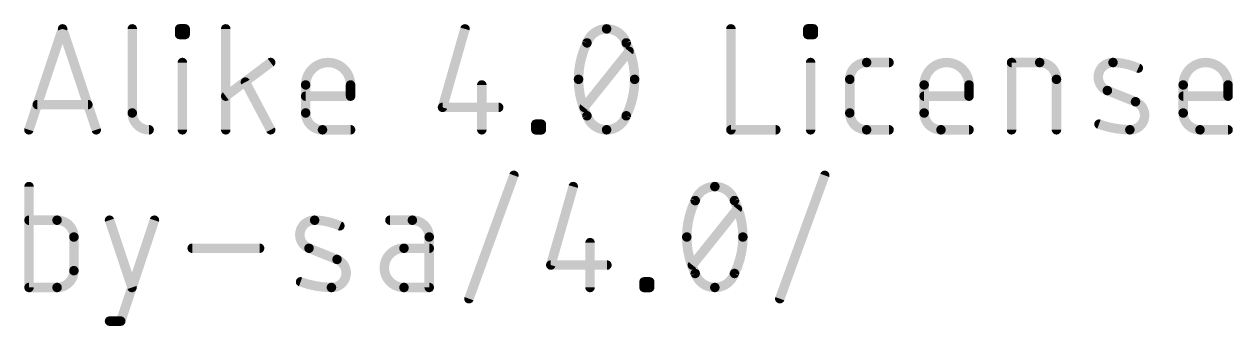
# Model space of a CAD drawing. Extents: x -33 to 53.6, y -18.3 to 32.5.
# Drawn here: x 34.15 to 53.6, y -15.78 to -10.92 of the extents above; entities that cross this region are included whole.
import ezdxf

# ---------------------------------------------------------------- set-up
doc = ezdxf.new("R2010")
doc.units = 0
doc.layers.add('51', color=53, linetype='CONTINUOUS')

msp = doc.modelspace()

# ---------------------------------------------------------------- linework, layer by layer
at = {"layer": '51', "const_width": 0.1524}
for points in [[(34.223, -12.6238), (34.7649, -10.9982)], [(34.7649, -10.9982), (35.3068, -12.6238)], [(35.8863, -10.9982), (35.8863, -12.3529)], [(36.6476, -11.0885), (36.6476, -10.9982)], [(36.6476, -10.9982), (36.7379, -10.9982)], [(36.7379, -11.0885), (36.6476, -11.0885)], [(36.7379, -10.9982), (36.7379, -11.0885)], [(37.3905, -12.6238), (37.3905, -10.9982)], [(41.2397, -10.9982), (40.8785, -12.2626)], [(45.5187, -10.9982), (45.5187, -12.6238)], [(46.7558, -11.0885), (46.7558, -10.9982)], [(46.7558, -10.9982), (46.8461, -10.9982)], [(46.8461, -11.0885), (46.7558, -11.0885)], [(46.8461, -10.9982), (46.8461, -11.0885)], [(36.6928, -12.6238), (36.6928, -11.5401)], [(38.113, -11.5401), (37.3905, -12.0819)], [(43.1571, -12.2626), (43.8796, -11.3594)], [(46.8009, -12.6238), (46.8009, -11.5401)], [(47.7024, -11.5401), (48.0636, -11.5401)], [(50.0349, -12.6238), (50.0349, -11.5401)], [(50.0349, -11.5401), (50.4864, -11.5401)], [(38.113, -12.6238), (37.7066, -11.8562)], [(38.6762, -12.3529), (38.6762, -11.9013)], [(39.3987, -11.9013), (39.3987, -12.0819)], [(41.5106, -11.9013), (41.5106, -12.6238)], [(47.4314, -12.3529), (47.4314, -11.811)], [(48.6281, -12.3529), (48.6281, -11.9013)], [(49.3506, -11.9013), (49.3506, -12.0819)], [(50.7574, -11.811), (50.7574, -12.6238)], [(52.7964, -12.3529), (52.7964, -11.9013)], [(53.5189, -11.9013), (53.5189, -12.0819)], [(39.3987, -12.0819), (38.6762, -12.0819)], [(49.3506, -12.0819), (48.6281, -12.0819)], [(52.0287, -12.1722), (51.5772, -11.9916)], [(53.5189, -12.0819), (52.7964, -12.0819)], [(35.1713, -12.2174), (34.3585, -12.2174)], [(40.8785, -12.2626), (41.7816, -12.2626)], [(39.3987, -12.6238), (38.9471, -12.6238)], [(42.3791, -12.6238), (42.3791, -12.5335)], [(42.3791, -12.5335), (42.4694, -12.5335)], [(42.4694, -12.6238), (42.3791, -12.6238)], [(42.4694, -12.5335), (42.4694, -12.6238)], [(45.5187, -12.6238), (46.2412, -12.6238)], [(48.0636, -12.6238), (47.7024, -12.6238)], [(49.3506, -12.6238), (48.899, -12.6238)], [(53.5189, -12.6238), (53.0673, -12.6238)], [(41.3039, -15.3444), (42.0264, -13.3576)], [(46.3059, -15.3444), (47.0284, -13.3576)], [(34.2251, -13.5382), (34.2251, -15.1638)], [(42.9816, -13.5382), (42.6204, -14.8026)], [(44.8991, -14.8026), (45.6215, -13.8994)], [(34.6766, -14.0801), (34.2251, -14.0801)], [(35.5203, -14.0801), (35.8816, -15.1638)], [(35.701, -15.7057), (36.2428, -14.0801)], [(40.3934, -14.0801), (40.0322, -14.0801)], [(34.9475, -14.8929), (34.9475, -14.351)], [(40.6643, -15.1638), (40.6643, -14.351)], [(43.2526, -14.4413), (43.2526, -15.1638)], [(36.8507, -14.5316), (37.9345, -14.5316)], [(39.1815, -14.7122), (38.7299, -14.5316)], [(40.6643, -14.5316), (40.2579, -14.5316)], [(42.6204, -14.8026), (43.5235, -14.8026)], [(34.2251, -15.1638), (34.6766, -15.1638)], [(40.2579, -15.1638), (40.6643, -15.1638)], [(44.121, -15.1638), (44.121, -15.0735)], [(44.121, -15.0735), (44.2113, -15.0735)], [(44.2113, -15.1638), (44.121, -15.1638)], [(44.2113, -15.0735), (44.2113, -15.1638)], [(35.5203, -15.7057), (35.701, -15.7057)]]:
    msp.add_lwpolyline(points, dxfattribs=at)
at = {"layer": '51'}
for points, const_width in [([(34.8011, -10.9862, 1), (34.7288, -11.0102)], 0.0762), ([(34.8011, -11.0102, 1), (34.7288, -10.9862)], 0.0762), ([(35.9244, -10.9982, 1), (35.8482, -10.9982)], 0.0762), ([(36.6857, -10.9982, 1), (36.6095, -10.9982)], 0.0762), ([(36.6476, -10.9601, 1), (36.6476, -11.0363)], 0.0762), ([(36.6476, -11.0504, 1), (36.6476, -11.1266)], 0.0762), ([(36.6095, -11.0885, 1), (36.6857, -11.0885)], 0.0762), ([(36.776, -10.9982, 1), (36.6998, -10.9982)], 0.0762), ([(36.6998, -11.0885, 1), (36.776, -11.0885)], 0.0762), ([(36.7379, -11.0363, 1), (36.7379, -10.9601)], 0.0762), ([(36.7379, -11.1266, 1), (36.7379, -11.0504)], 0.0762), ([(37.4286, -10.9982, 1), (37.3524, -10.9982)], 0.0762), ([(41.2763, -11.0087, 1), (41.2031, -10.9877)], 0.0762), ([(43.5184, -10.9982, 0.3205), (43.2023, -11.224)], 0.1524), ([(43.8345, -11.224, 0.3205), (43.5184, -10.9982)], 0.1524), ([(43.5184, -10.9601, 1), (43.5184, -11.0363)], 0.0762), ([(43.5184, -11.0363, 1), (43.5184, -10.9601)], 0.0762), ([(45.5568, -10.9982, 1), (45.4806, -10.9982)], 0.0762), ([(46.7939, -10.9982, 1), (46.7177, -10.9982)], 0.0762), ([(46.7558, -10.9601, 1), (46.7558, -11.0363)], 0.0762), ([(46.7558, -11.0504, 1), (46.7558, -11.1266)], 0.0762), ([(46.7177, -11.0885, 1), (46.7939, -11.0885)], 0.0762), ([(46.8842, -10.9982, 1), (46.808, -10.9982)], 0.0762), ([(46.808, -11.0885, 1), (46.8842, -11.0885)], 0.0762), ([(46.8461, -11.0363, 1), (46.8461, -10.9601)], 0.0762), ([(46.8461, -11.1266, 1), (46.8461, -11.0504)], 0.0762), ([(43.2023, -11.224, 0.1139), (43.0668, -11.811)], 0.1524), ([(43.1663, -11.2116, 1), (43.2383, -11.2363)], 0.0762), ([(43.2366, -11.2407, 1), (43.1681, -11.2073)], 0.0762), ([(43.8687, -11.2073, 1), (43.8002, -11.2407)], 0.0762), ([(43.9699, -11.811, 0.1139), (43.8345, -11.224)], 0.1524), ([(43.7984, -11.2363, 1), (43.8705, -11.2116)], 0.0762), ([(36.7309, -11.5401, 1), (36.6547, -11.5401)], 0.0762), ([(38.1358, -11.5705, 1), (38.0901, -11.5096)], 0.0762), ([(39.3987, -11.9013, 1), (38.6762, -11.9013)], 0.1524), ([(43.9094, -11.3832, 1), (43.8499, -11.3356)], 0.0762), ([(46.839, -11.5401, 1), (46.7628, -11.5401)], 0.0762), ([(47.7024, -11.5401, 0.4142), (47.4314, -11.811)], 0.1524), ([(47.7024, -11.502, 1), (47.7024, -11.5782)], 0.0762), ([(47.7024, -11.5782, 1), (47.7024, -11.502)], 0.0762), ([(48.0636, -11.5782, 1), (48.0636, -11.502)], 0.0762), ([(49.3506, -11.9013, 1), (48.6281, -11.9013)], 0.1524), ([(50.073, -11.5401, 1), (49.9968, -11.5401)], 0.0762), ([(50.0349, -11.502, 1), (50.0349, -11.5782)], 0.0762), ([(50.7574, -11.811, 0.4142), (50.4864, -11.5401)], 0.1524), ([(50.4864, -11.502, 1), (50.4864, -11.5782)], 0.0762), ([(50.4864, -11.5782, 1), (50.4864, -11.502)], 0.0762), ([(51.6675, -11.5401, 0.8318), (51.5772, -11.9916)], 0.1524), ([(51.668, -11.502, 1), (51.6669, -11.5782)], 0.0762), ([(52.0739, -11.6304, 0.1026), (51.6675, -11.5401)], 0.1524), ([(51.6669, -11.5782, 1), (51.668, -11.502)], 0.0762), ([(53.5189, -11.9013, 1), (52.7964, -11.9013)], 0.1524), ([(52.0582, -11.6651, 1), (52.0895, -11.5956)], 0.0762), ([(37.7402, -11.8383, 1), (37.6729, -11.874)], 0.0762), ([(38.7143, -11.9013, 1), (38.6381, -11.9013)], 0.0762), ([(38.6381, -11.9013, 1), (38.7143, -11.9013)], 0.0762), ([(39.4368, -11.9013, 1), (39.3606, -11.9013)], 0.0762), ([(39.3606, -11.9013, 1), (39.4368, -11.9013)], 0.0762), ([(41.5487, -11.9013, 1), (41.4725, -11.9013)], 0.0762), ([(43.0668, -11.811, 0.1139), (43.2023, -12.398)], 0.1524), ([(43.1049, -11.811, 1), (43.0287, -11.811)], 0.0762), ([(43.0287, -11.811, 1), (43.1049, -11.811)], 0.0762), ([(43.8345, -12.398, 0.1139), (43.9699, -11.811)], 0.1524), ([(44.008, -11.811, 1), (43.9318, -11.811)], 0.0762), ([(43.9318, -11.811, 1), (44.008, -11.811)], 0.0762), ([(47.4695, -11.811, 1), (47.3933, -11.811)], 0.0762), ([(47.3933, -11.811, 1), (47.4695, -11.811)], 0.0762), ([(48.6662, -11.9013, 1), (48.59, -11.9013)], 0.0762), ([(48.59, -11.9013, 1), (48.6662, -11.9013)], 0.0762), ([(49.3887, -11.9013, 1), (49.3125, -11.9013)], 0.0762), ([(49.3125, -11.9013, 1), (49.3887, -11.9013)], 0.0762), ([(50.7955, -11.811, 1), (50.7193, -11.811)], 0.0762), ([(50.7193, -11.811, 1), (50.7955, -11.811)], 0.0762), ([(52.8345, -11.9013, 1), (52.7583, -11.9013)], 0.0762), ([(52.7583, -11.9013, 1), (52.8345, -11.9013)], 0.0762), ([(53.557, -11.9013, 1), (53.4808, -11.9013)], 0.0762), ([(53.4808, -11.9013, 1), (53.557, -11.9013)], 0.0762), ([(37.3676, -12.0515, 1), (37.4133, -12.1124)], 0.0762), ([(38.6762, -12.0438, 1), (38.6762, -12.12)], 0.0762), ([(39.3606, -12.0819, 1), (39.4368, -12.0819)], 0.0762), ([(39.3987, -12.12, 1), (39.3987, -12.0438)], 0.0762), ([(48.6281, -12.0438, 1), (48.6281, -12.12)], 0.0762), ([(49.3125, -12.0819, 1), (49.3887, -12.0819)], 0.0762), ([(49.3506, -12.12, 1), (49.3506, -12.0438)], 0.0762), ([(51.5913, -11.9563, 1), (51.563, -12.027)], 0.0762), ([(51.563, -12.027, 1), (51.5913, -11.9562)], 0.0762), ([(52.7964, -12.0438, 1), (52.7964, -12.12)], 0.0762), ([(53.4808, -12.0819, 1), (53.557, -12.0819)], 0.0762), ([(53.5189, -12.12, 1), (53.5189, -12.0438)], 0.0762), ([(34.3585, -12.1793, 1), (34.3585, -12.2555)], 0.0762), ([(35.1713, -12.2555, 1), (35.1713, -12.1793)], 0.0762), ([(40.8418, -12.2521, 1), (40.9151, -12.273)], 0.0762), ([(40.8785, -12.2245, 1), (40.8785, -12.3007)], 0.0762), ([(41.7816, -12.3007, 1), (41.7816, -12.2245)], 0.0762), ([(43.1274, -12.2388, 1), (43.1869, -12.2864)], 0.0762), ([(51.9384, -12.6238, 0.8318), (52.0287, -12.1722)], 0.1524), ([(52.0429, -12.1369, 1), (52.0146, -12.2076)], 0.0762), ([(52.0146, -12.2076, 1), (52.0429, -12.1369)], 0.0762), ([(35.8863, -12.3529, 0.4142), (36.1572, -12.6238)], 0.1524), ([(35.9244, -12.3529, 1), (35.8482, -12.3529)], 0.0762), ([(35.8482, -12.3529, 1), (35.9244, -12.3529)], 0.0762), ([(38.6762, -12.3529, 0.4142), (38.9471, -12.6238)], 0.1524), ([(38.7143, -12.3529, 1), (38.6381, -12.3529)], 0.0762), ([(38.6381, -12.3529, 1), (38.7143, -12.3529)], 0.0762), ([(43.2023, -12.398, 0.3205), (43.5184, -12.6238)], 0.1524), ([(43.2383, -12.3857, 1), (43.1663, -12.4104)], 0.0762), ([(43.1681, -12.4147, 1), (43.2366, -12.3813)], 0.0762), ([(43.5184, -12.6238, 0.3205), (43.8345, -12.398)], 0.1524), ([(43.8002, -12.3813, 1), (43.8687, -12.4147)], 0.0762), ([(43.8705, -12.4104, 1), (43.7984, -12.3857)], 0.0762), ([(47.4314, -12.3529, 0.4142), (47.7024, -12.6238)], 0.1524), ([(47.4695, -12.3529, 1), (47.3933, -12.3529)], 0.0762), ([(47.3933, -12.3529, 1), (47.4695, -12.3529)], 0.0762), ([(48.6281, -12.3529, 0.4142), (48.899, -12.6238)], 0.1524), ([(48.6662, -12.3529, 1), (48.59, -12.3529)], 0.0762), ([(48.59, -12.3529, 1), (48.6662, -12.3529)], 0.0762), ([(52.7964, -12.3529, 0.4142), (53.0673, -12.6238)], 0.1524), ([(52.8345, -12.3529, 1), (52.7583, -12.3529)], 0.0762), ([(52.7583, -12.3529, 1), (52.8345, -12.3529)], 0.0762), ([(34.1869, -12.6118, 1), (34.2592, -12.6358)], 0.0762), ([(35.2706, -12.6358, 1), (35.3429, -12.6118)], 0.0762), ([(36.1572, -12.6619, 1), (36.1572, -12.5857)], 0.0762), ([(36.6547, -12.6238, 1), (36.7309, -12.6238)], 0.0762), ([(37.3524, -12.6238, 1), (37.4286, -12.6238)], 0.0762), ([(38.0793, -12.6416, 1), (38.1466, -12.606)], 0.0762), ([(38.9471, -12.5857, 1), (38.9471, -12.6619)], 0.0762), ([(38.9471, -12.6619, 1), (38.9471, -12.5857)], 0.0762), ([(39.3987, -12.6619, 1), (39.3987, -12.5857)], 0.0762), ([(41.4725, -12.6238, 1), (41.5487, -12.6238)], 0.0762), ([(42.4172, -12.5335, 1), (42.341, -12.5335)], 0.0762), ([(42.3791, -12.4954, 1), (42.3791, -12.5716)], 0.0762), ([(42.3791, -12.5857, 1), (42.3791, -12.6619)], 0.0762), ([(42.341, -12.6238, 1), (42.4172, -12.6238)], 0.0762), ([(42.5075, -12.5335, 1), (42.4313, -12.5335)], 0.0762), ([(42.4313, -12.6238, 1), (42.5075, -12.6238)], 0.0762), ([(42.4694, -12.5716, 1), (42.4694, -12.4954)], 0.0762), ([(42.4694, -12.6619, 1), (42.4694, -12.5857)], 0.0762), ([(43.5184, -12.5857, 1), (43.5184, -12.6619)], 0.0762), ([(43.5184, -12.6619, 1), (43.5184, -12.5857)], 0.0762), ([(45.5187, -12.5857, 1), (45.5187, -12.6619)], 0.0762), ([(45.4806, -12.6238, 1), (45.5568, -12.6238)], 0.0762), ([(46.2412, -12.6619, 1), (46.2412, -12.5857)], 0.0762), ([(46.7628, -12.6238, 1), (46.839, -12.6238)], 0.0762), ([(47.7024, -12.5857, 1), (47.7024, -12.6619)], 0.0762), ([(47.7024, -12.6619, 1), (47.7024, -12.5857)], 0.0762), ([(48.0636, -12.6619, 1), (48.0636, -12.5857)], 0.0762), ([(48.899, -12.5857, 1), (48.899, -12.6619)], 0.0762), ([(48.899, -12.6619, 1), (48.899, -12.5857)], 0.0762), ([(49.3506, -12.6619, 1), (49.3506, -12.5857)], 0.0762), ([(49.9968, -12.6238, 1), (50.073, -12.6238)], 0.0762), ([(50.7193, -12.6238, 1), (50.7955, -12.6238)], 0.0762), ([(51.4546, -12.4976, 1), (51.4288, -12.5693)], 0.0762), ([(51.4417, -12.5335, 0.083), (51.9384, -12.6238)], 0.1524), ([(51.9389, -12.5857, 1), (51.9379, -12.6619)], 0.0762), ([(51.9379, -12.6619, 1), (51.9389, -12.5857)], 0.0762), ([(53.0673, -12.5857, 1), (53.0673, -12.6619)], 0.0762), ([(53.0673, -12.6619, 1), (53.0673, -12.5857)], 0.0762), ([(53.5189, -12.6619, 1), (53.5189, -12.5857)], 0.0762), ([(42.0622, -13.3706, 1), (41.9906, -13.3446)], 0.0762), ([(47.0642, -13.3706, 1), (46.9925, -13.3446)], 0.0762), ([(34.2632, -13.5382, 1), (34.187, -13.5382)], 0.0762), ([(43.0183, -13.5487, 1), (42.945, -13.5277)], 0.0762), ([(45.2603, -13.5382, 0.3205), (44.9442, -13.764)], 0.1524), ([(45.5764, -13.764, 0.3205), (45.2603, -13.5382)], 0.1524), ([(45.2603, -13.5001, 1), (45.2603, -13.5763)], 0.0762), ([(45.2603, -13.5763, 1), (45.2603, -13.5001)], 0.0762), ([(44.9442, -13.764, 0.1139), (44.8087, -14.351)], 0.1524), ([(44.9082, -13.7516, 1), (44.9803, -13.7763)], 0.0762), ([(44.9785, -13.7807, 1), (44.91, -13.7473)], 0.0762), ([(45.6106, -13.7473, 1), (45.5421, -13.7807)], 0.0762), ([(45.7119, -14.351, 0.1139), (45.5764, -13.764)], 0.1524), ([(45.5403, -13.7763, 1), (45.6124, -13.7516)], 0.0762), ([(45.6513, -13.9232, 1), (45.5918, -13.8756)], 0.0762), ([(34.2251, -14.042, 1), (34.2251, -14.1182)], 0.0762), ([(34.9475, -14.351, 0.4142), (34.6766, -14.0801)], 0.1524), ([(34.6766, -14.042, 1), (34.6766, -14.1182)], 0.0762), ([(34.6766, -14.1182, 1), (34.6766, -14.042)], 0.0762), ([(35.5565, -14.068, 1), (35.4842, -14.0921)], 0.0762), ([(36.279, -14.0921, 1), (36.2067, -14.068)], 0.0762), ([(38.8202, -14.0801, 0.8318), (38.7299, -14.5316)], 0.1524), ([(39.2266, -14.1704, 0.1026), (38.8202, -14.0801)], 0.1524), ([(38.8208, -14.042, 1), (38.8197, -14.1182)], 0.0762), ([(38.8197, -14.1182, 1), (38.8208, -14.042)], 0.0762), ([(39.211, -14.2051, 1), (39.2423, -14.1356)], 0.0762), ([(40.0322, -14.042, 1), (40.0322, -14.1182)], 0.0762), ([(40.6643, -14.351, 0.4142), (40.3934, -14.0801)], 0.1524), ([(40.3934, -14.042, 1), (40.3934, -14.1182)], 0.0762), ([(40.3934, -14.1182, 1), (40.3934, -14.042)], 0.0762), ([(34.9856, -14.351, 1), (34.9094, -14.351)], 0.0762), ([(34.9094, -14.351, 1), (34.9856, -14.351)], 0.0762), ([(40.7024, -14.351, 1), (40.6262, -14.351)], 0.0762), ([(40.6262, -14.351, 1), (40.7024, -14.351)], 0.0762), ([(43.2907, -14.4413, 1), (43.2145, -14.4413)], 0.0762), ([(44.8087, -14.351, 0.1139), (44.9442, -14.938)], 0.1524), ([(44.8468, -14.351, 1), (44.7706, -14.351)], 0.0762), ([(44.7706, -14.351, 1), (44.8468, -14.351)], 0.0762), ([(45.5764, -14.938, 0.1139), (45.7119, -14.351)], 0.1524), ([(45.75, -14.351, 1), (45.6738, -14.351)], 0.0762), ([(45.6738, -14.351, 1), (45.75, -14.351)], 0.0762), ([(36.8507, -14.4935, 1), (36.8507, -14.5697)], 0.0762), ([(37.9345, -14.5697, 1), (37.9345, -14.4935)], 0.0762), ([(38.7441, -14.4963, 1), (38.7158, -14.567)], 0.0762), ([(38.7158, -14.567, 1), (38.7441, -14.4962)], 0.0762), ([(40.2579, -14.5316, 1), (40.2579, -15.1638)], 0.1524), ([(40.2579, -14.4935, 1), (40.2579, -14.5697)], 0.0762), ([(40.2579, -14.5697, 1), (40.2579, -14.4935)], 0.0762), ([(40.6643, -14.5697, 1), (40.6643, -14.4935)], 0.0762), ([(39.0912, -15.1638, 0.8318), (39.1815, -14.7122)], 0.1524), ([(39.1956, -14.6769, 1), (39.1673, -14.7476)], 0.0762), ([(39.1673, -14.7476, 1), (39.1956, -14.6769)], 0.0762), ([(42.5837, -14.7921, 1), (42.657, -14.813)], 0.0762), ([(42.6204, -14.7645, 1), (42.6204, -14.8407)], 0.0762), ([(43.5235, -14.8407, 1), (43.5235, -14.7645)], 0.0762), ([(44.8693, -14.7788, 1), (44.9288, -14.8264)], 0.0762), ([(34.6766, -15.1638, 0.4142), (34.9475, -14.8929)], 0.1524), ([(34.9094, -14.8929, 1), (34.9856, -14.8929)], 0.0762), ([(34.9856, -14.8929, 1), (34.9095, -14.8929)], 0.0762), ([(44.9442, -14.938, 0.3205), (45.2603, -15.1638)], 0.1524), ([(44.9803, -14.9257, 1), (44.9082, -14.9504)], 0.0762), ([(44.91, -14.9547, 1), (44.9785, -14.9213)], 0.0762), ([(45.2603, -15.1638, 0.3205), (45.5764, -14.938)], 0.1524), ([(45.5421, -14.9213, 1), (45.6106, -14.9547)], 0.0762), ([(45.6124, -14.9504, 1), (45.5404, -14.9257)], 0.0762), ([(34.2251, -15.1257, 1), (34.2251, -15.2019)], 0.0762), ([(34.187, -15.1638, 1), (34.2632, -15.1638)], 0.0762), ([(34.6766, -15.1257, 1), (34.6766, -15.2019)], 0.0762), ([(34.6766, -15.2019, 1), (34.6766, -15.1257)], 0.0762), ([(35.8454, -15.1758, 1), (35.9177, -15.1518)], 0.0762), ([(38.6074, -15.0376, 1), (38.5816, -15.1093)], 0.0762), ([(38.5945, -15.0735, 0.083), (39.0912, -15.1638)], 0.1524), ([(39.0917, -15.1257, 1), (39.0906, -15.2019)], 0.0762), ([(39.0906, -15.2019, 1), (39.0917, -15.1257)], 0.0762), ([(40.2579, -15.1257, 1), (40.2579, -15.2019)], 0.0762), ([(40.2579, -15.2019, 1), (40.2579, -15.1257)], 0.0762), ([(40.6262, -15.1638, 1), (40.7024, -15.1638)], 0.0762), ([(40.6643, -15.2019, 1), (40.6643, -15.1257)], 0.0762), ([(43.2145, -15.1638, 1), (43.2907, -15.1638)], 0.0762), ([(44.1591, -15.0735, 1), (44.0829, -15.0735)], 0.0762), ([(44.121, -15.0354, 1), (44.121, -15.1116)], 0.0762), ([(44.121, -15.1257, 1), (44.121, -15.2019)], 0.0762), ([(44.0829, -15.1638, 1), (44.1591, -15.1638)], 0.0762), ([(44.2494, -15.0735, 1), (44.1732, -15.0735)], 0.0762), ([(44.1732, -15.1638, 1), (44.2494, -15.1638)], 0.0762), ([(44.2113, -15.1116, 1), (44.2113, -15.0354)], 0.0762), ([(44.2113, -15.2019, 1), (44.2113, -15.1257)], 0.0762), ([(45.2603, -15.1257, 1), (45.2603, -15.2019)], 0.0762), ([(45.2603, -15.2019, 1), (45.2603, -15.1257)], 0.0762), ([(41.2681, -15.3314, 1), (41.3397, -15.3574)], 0.0762), ([(46.2701, -15.3314, 1), (46.3417, -15.3574)], 0.0762), ([(35.5203, -15.6676, 1), (35.5203, -15.7438)], 0.0762), ([(35.6648, -15.6936, 1), (35.7371, -15.7177)], 0.0762), ([(35.701, -15.7438, 1), (35.701, -15.6676)], 0.0762)]:
    msp.add_lwpolyline(points, format="xyb", dxfattribs=dict(at, const_width=const_width))

doc.saveas('drawing.dxf')
